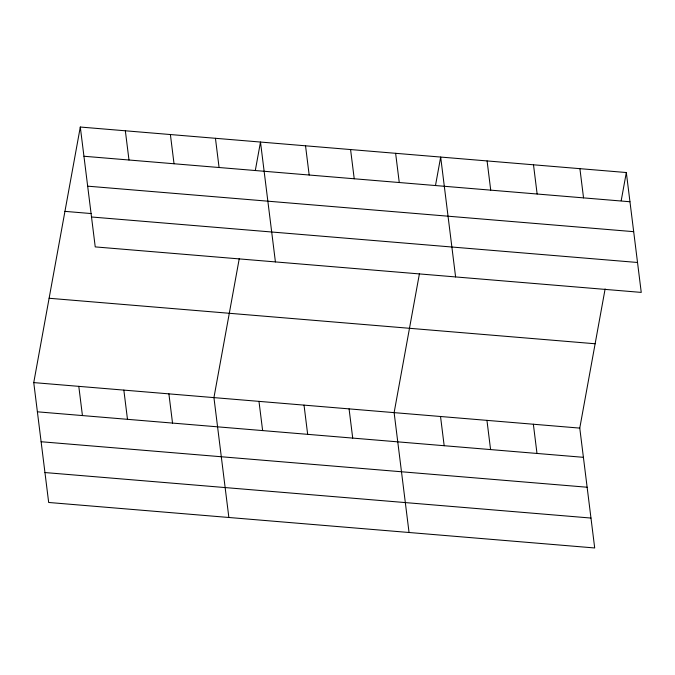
<?xml version="1.0" encoding="UTF-8"?>
<svg xmlns="http://www.w3.org/2000/svg" width="675" height="675" viewBox="0 0 675 675"><rect width="100%" height="100%" fill="white"/><g stroke="black" fill="none" stroke-linecap="round" stroke-linejoin="round"><path stroke-width="1.01" d="M605.121 288.942L579.766 428.102L594.7 547.965L48.676 502.47L33.75 382.598L80.3 127.035L626.324 172.53L641.25 292.402L95.234 246.898L80.3 127.035M239.288 258.457L213.933 397.617L228.867 517.48M255.369 170.159L260.491 142.045L275.417 261.917M419.47 273.468L394.124 412.627L409.05 532.499M435.552 185.178L440.674 157.064L455.6 276.927M621.202 200.644L626.324 172.53M83.945 156.254L629.961 201.749M87.666 186.165L633.682 231.668M64.943 211.368L91.133 213.553M91.505 216.987L637.521 262.482M49.115 298.266L595.131 343.761M33.75 382.598L579.766 428.102M37.387 411.817L583.411 457.321M41.116 441.737L587.132 487.232M44.955 472.551L590.971 518.054M579.909 168.666L583.546 197.885M533.495 164.801L537.14 194.02M533.36 424.238L536.996 453.457M487.088 160.928L490.725 190.148M486.945 420.365L490.582 449.584M440.53 416.5L444.175 445.719M395.626 153.309L399.262 182.528M350.578 149.555L354.223 178.774M349.076 408.881L352.713 438.1M305.53 145.8L309.175 175.019M304.028 405.127L307.665 434.346M258.981 401.372L262.626 430.591M215.443 138.299L219.08 167.518M170.395 134.544L174.032 163.763M168.893 393.863L172.53 423.082M125.347 130.79L128.984 160.009M123.846 390.108L127.482 419.327M78.798 386.353L82.434 415.572"/></g></svg>
